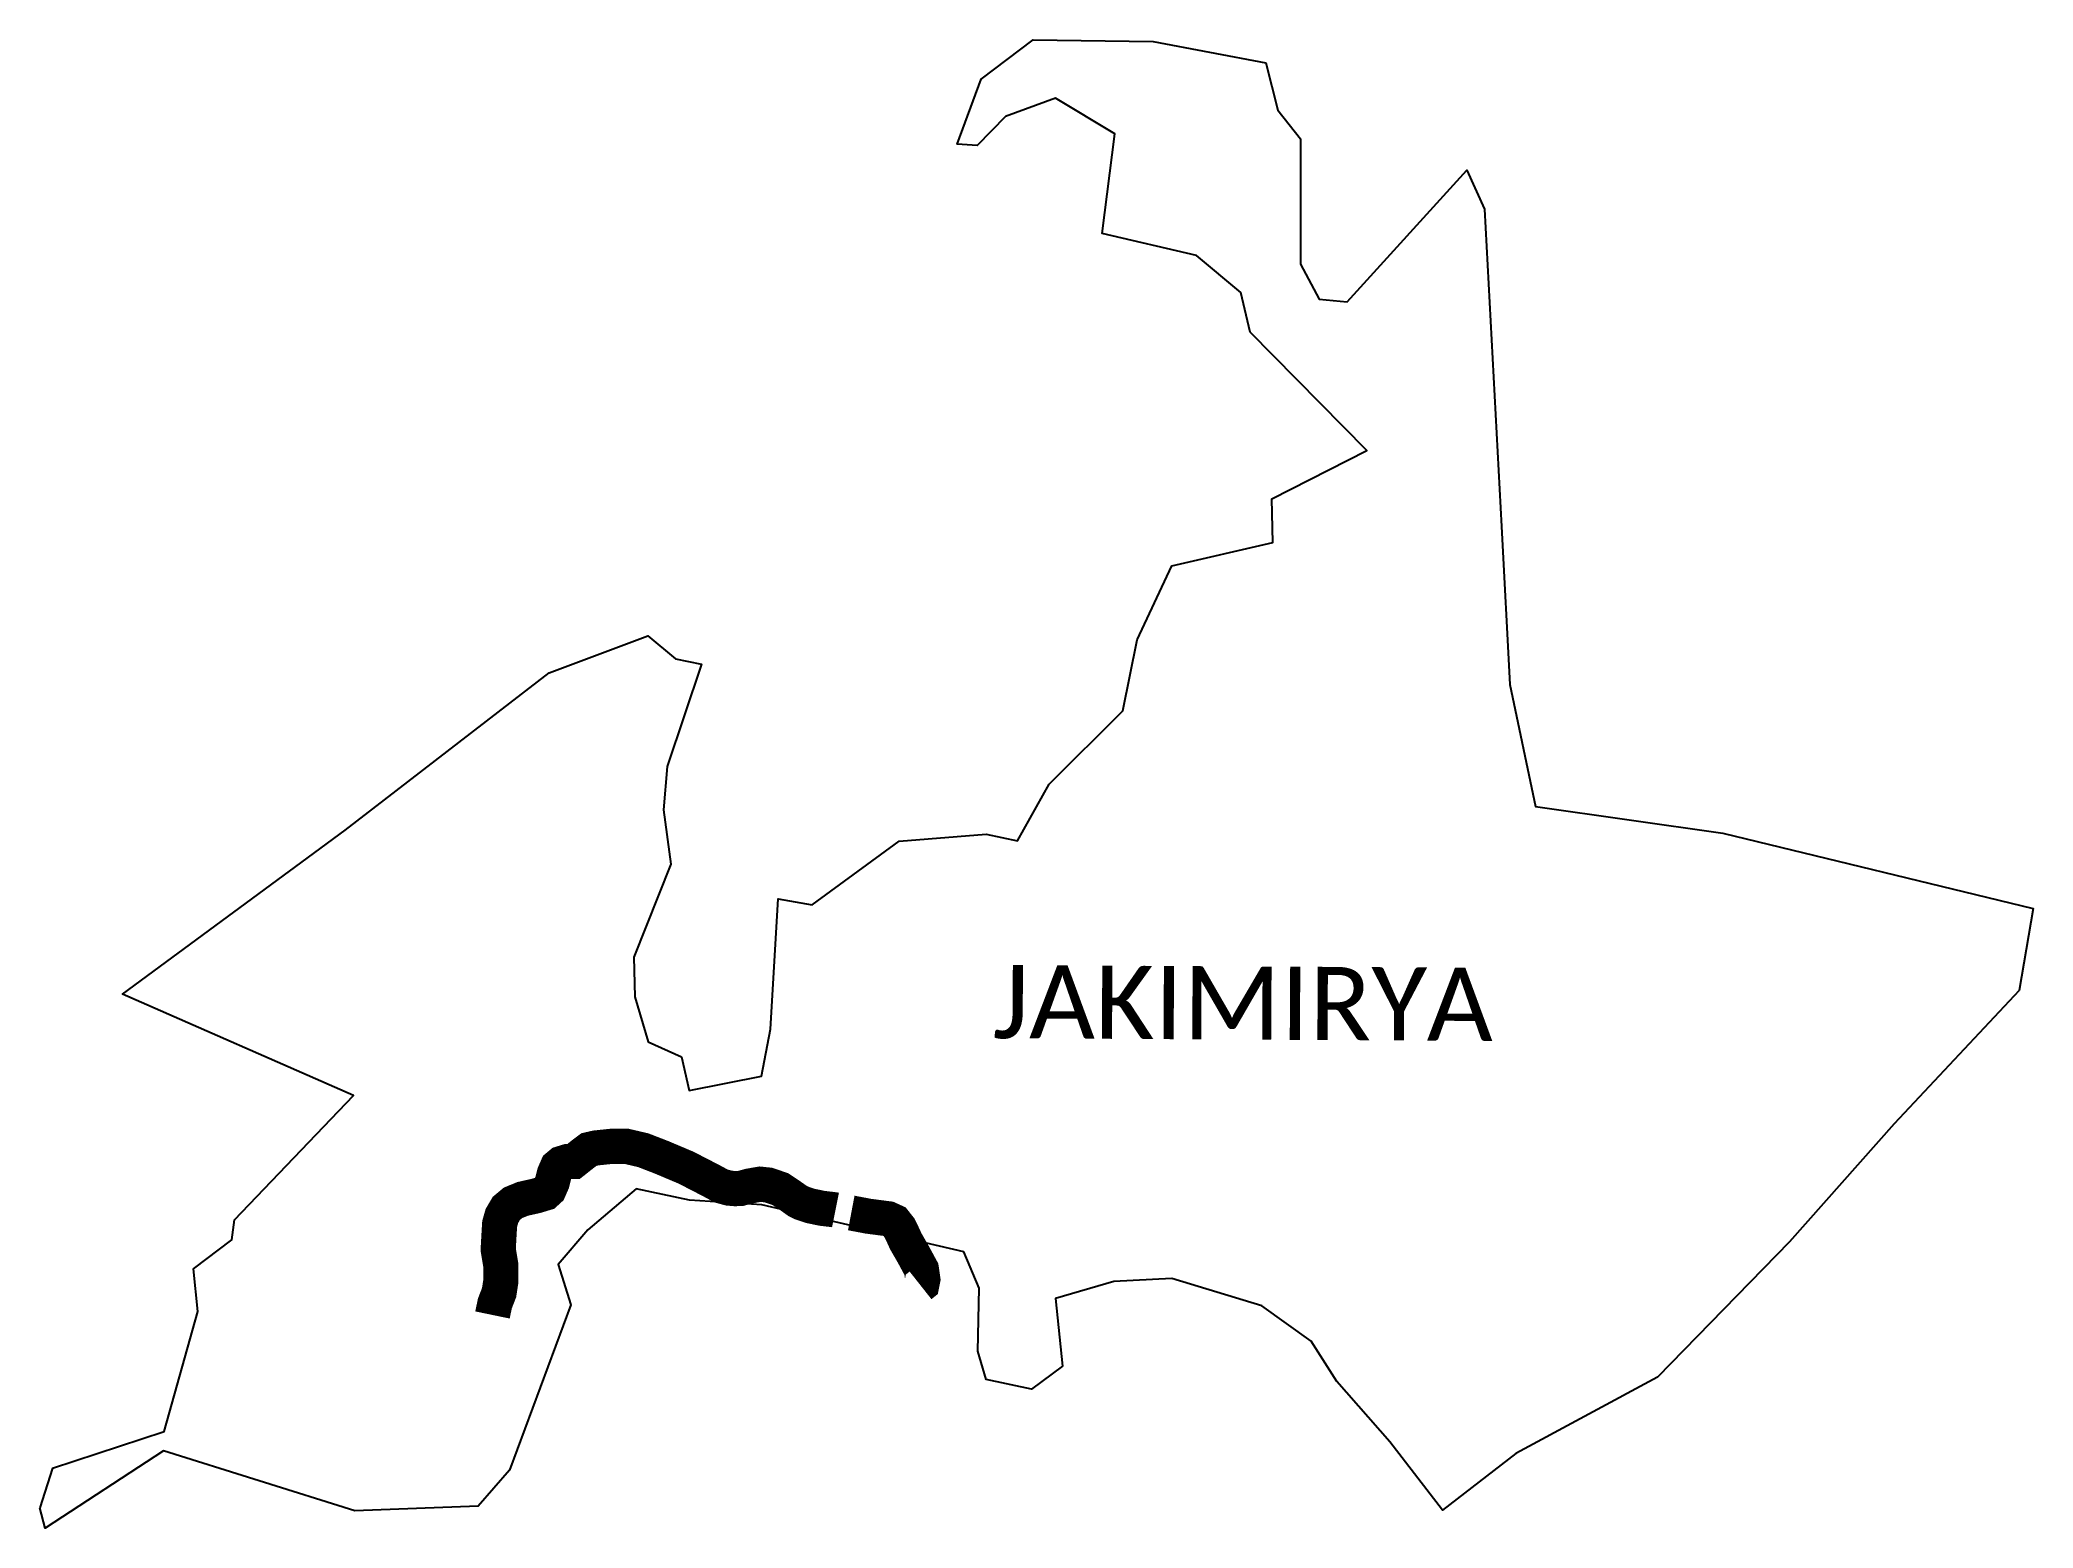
# Model space of a CAD drawing. Header units: metres. Extents: x 314786 to 317620, y 1882632 to 1884747.
import ezdxf

# ---------------------------------------------------------------- set-up
doc = ezdxf.new("R2010")
doc.units = ezdxf.units.M
for name, color, linetype in [('NATURALLY PROTECTED', 3, 'Continuous'), ('village', 3, 'Continuous'), ('VILLAGE NAME', 250, 'Continuous')]:
    doc.layers.add(name, color=color, linetype=linetype)
doc.styles.get("Standard").update_dxf_attribs({"font": 'calibri.ttf'})

msp = doc.modelspace()

# ---------------------------------------------------------------- linework, layer by layer
at = {"layer": 'NATURALLY PROTECTED', "color": 116, "true_color": 0x136734, "const_width": 50, "flags": 128}
for points in [[(315429.7, 1882934.6), (315433.1, 1882951), (315439.1, 1882966.4), (315441.5, 1882982), (315441.5, 1883005.7), (315437.8, 1883027.7), (315438.9, 1883047.5), (315439.9, 1883064.2), (315443.1, 1883075.4), (315449.4, 1883086.1), (315458.9, 1883094), (315472.6, 1883099.6), (315492.1, 1883104), (315504.9, 1883107.9), (315510, 1883112.6), (315514.6, 1883123), (315517.7, 1883135.5), (315522.1, 1883145.5), (315527.4, 1883149.9), (315536.5, 1883152.7), (315545.1, 1883152.9), (315549.9, 1883156.7), (315559, 1883163.9), (315566.7, 1883169.7), (315576.7, 1883172), (315599.4, 1883174.4), (315619.9, 1883174.4), (315644, 1883168.8), (315670.3, 1883158.6), (315704.9, 1883144), (315738.9, 1883126.5), (315754.9, 1883117.9), (315766, 1883114.9), (315774.4, 1883114.2), (315782.3, 1883114.4), (315795.1, 1883117.9), (315810.2, 1883120.5), (315821.8, 1883119.3), (315839, 1883113.5), (315852.9, 1883104.2), (315863, 1883097), (315869, 1883093.9), (315881.8, 1883089.6), (315898.5, 1883086.2), (315915.4, 1883084.2), (315917.4, 1883083.8)], [(315939.8, 1883079.6), (315964.1, 1883075), (315992.5, 1883071.3), (316001.3, 1883067.3), (316008.4, 1883058.3), (316012.9, 1883049.1), (316017.4, 1883039.3), (316028.3, 1883020.3), (316039.5, 1882999.6), (316041.6, 1882985.2), (316040.2, 1882978.2), (316038.3, 1882976.7)]]:
    msp.add_lwpolyline(points, dxfattribs=at)
at = {"layer": 'village', "flags": 128}
msp.add_lwpolyline([(314804, 1882716.7), (314786.1, 1882660.6)], dxfattribs=at)
at = {"layer": 'village', "color": 3, "true_color": 0x00ff00}
for points in [[(314804, 1882716.7, 0), (314962.7, 1882768.8, 0), (315010.8, 1882939.4, 0), (315004.7, 1883000.3, 0), (315059.1, 1883041.3, 0), (315062.9, 1883069.9, 0), (315232.3, 1883246.8, 0), (314903.8, 1883390.8, 0), (315220.4, 1883623.5, 0), (315510.1, 1883847.4, 0), (315650.5, 1883899.7, 0), (315689.9, 1883867.4, 0), (315727, 1883859.7, 0), (315678.2, 1883714.4, 0), (315673, 1883652.7, 0), (315683.2, 1883575.3, 0), (315630.9, 1883443.4, 0), (315631.9, 1883386.7, 0), (315650.9, 1883322.8, 0), (315698.5, 1883301.7, 0), (315709.5, 1883253.5, 0), (315812, 1883274.1, 0), (315825.2, 1883340.9, 0), (315835.7, 1883526.2, 0), (315884.1, 1883517.8, 0), (316007.9, 1883608.1, 0), (316131.6, 1883617.8, 0), (316176, 1883608.7, 0), (316221.4, 1883689, 0), (316325.9, 1883793.1, 0), (316346.4, 1883894.4, 0), (316395.7, 1883999.5, 0), (316539.4, 1884032.4, 0), (316537.7, 1884094.5, 0), (316672.7, 1884163.6, 0), (316507.2, 1884331.8, 0), (316493.7, 1884387.9, 0), (316430.5, 1884440.7, 0), (316296.6, 1884472, 0), (316314.6, 1884613.6, 0), (316230, 1884664.1, 0), (316158.9, 1884637.9, 0), (316119, 1884597, 0), (316090.4, 1884599, 0), (316124.4, 1884691, 0), (316198.6, 1884747, 0), (316369.3, 1884744.8, 0), (316529.3, 1884714.4, 0), (316546.2, 1884646.9, 0), (316578.6, 1884606.2, 0), (316578.4, 1884428.3, 0), (316605.2, 1884378.5, 0), (316645.1, 1884374.7, 0), (316815, 1884561.7, 0), (316840.3, 1884506.6, 0), (316864.3, 1884055.4, 0), (316876.2, 1883830.9, 0), (316912.5, 1883657.5, 0), (317179.2, 1883619.4, 0), (317620.3, 1883512.6, 0), (317600.5, 1883396, 0), (317422.8, 1883206.4, 0), (317273.7, 1883038.5, 0), (317086, 1882846.3, 0), (316884.8, 1882737.6, 0), (316780.4, 1882657.2, 0), (316705.8, 1882754.1, 0), (316630.4, 1882840.2, 0), (316593.6, 1882897.3, 0), (316523.5, 1882947.6, 0), (316395.8, 1882986.4, 0), (316313, 1882982, 0), (316230.4, 1882957.8, 0), (316240.2, 1882861.9, 0), (316196.1, 1882829.1, 0), (316131.5, 1882843.1, 0), (316119.7, 1882883.2, 0), (316121.6, 1882972.8, 0)], [(316121.6, 1882972.8, 0), (316100.1, 1883024.2, 0), (315812.7, 1883091.3, 0), (315709.7, 1883097.9, 0), (315634, 1883113.8, 0), (315565.2, 1883055.8, 0), (315523.3, 1883006.2, 0), (315541.3, 1882949.1, 0), (315453.8, 1882714, 0), (315409.3, 1882662.8, 0), (315233.8, 1882656.3, 0), (314962.1, 1882741.3, 0), (314793.7, 1882631.6, 0), (314786.1, 1882660.6, 0)]]:
    msp.add_polyline3d(points, dxfattribs=at)

# ---------------------------------------------------------------- texts
at = {"layer": 'VILLAGE NAME', "insert": (316141.4, 1883432.1), "char_height": 104.04, "attachment_point": 1, "rotation": 359.6762}
msp.add_mtext_dynamic_manual_height_columns('JAKIMIRYA', width=1142.412, gutter_width=520.2, heights=[0], dxfattribs=at)

doc.saveas('drawing.dxf')
